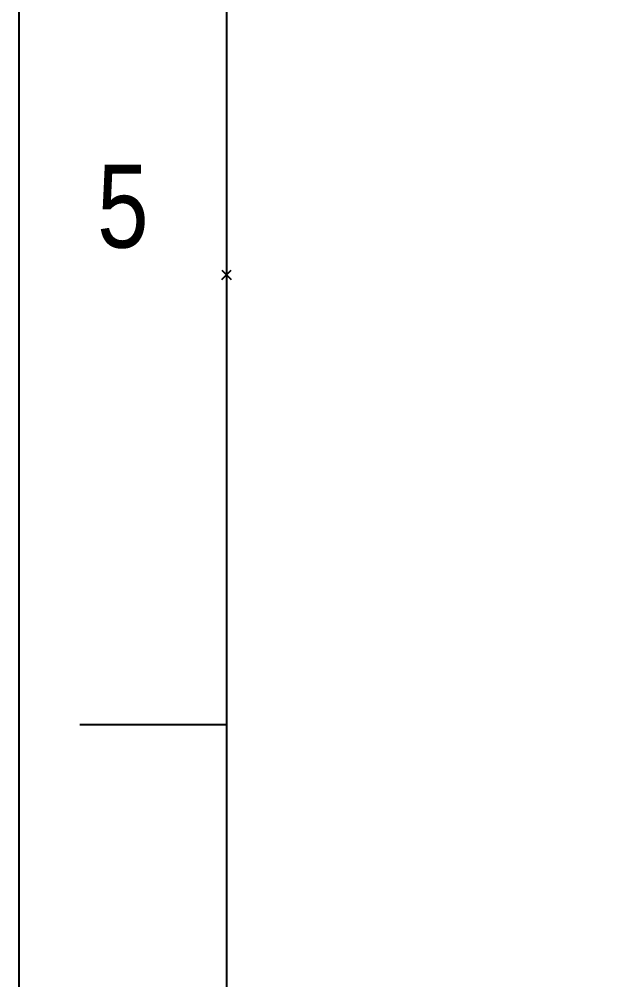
# Model space of a CAD drawing. Header units: inches. Extents: x -176 to 245, y -250 to 344.
# Drawn here: x -175.6 to -134.8, y -41.1 to 24.4 of the extents above; entities that cross this region are included whole.
import ezdxf

# ---------------------------------------------------------------- set-up
doc = ezdxf.new("R2010")
doc.units = ezdxf.units.IN
doc.header["$LTSCALE"] = 2.42
doc.header["$MEASUREMENT"] = 0
doc.header["$PDMODE"] = 3
doc.header["$PDSIZE"] = 0.3125
doc.layers.add('FORM', color=7, linetype='CONTINUOUS')
doc.styles.get("Standard").update_dxf_attribs({"font": 'arial.ttf', "width": 0.8})

msp = doc.modelspace()

# ---------------------------------------------------------------- linework, layer by layer
at = {"layer": 'FORM'}
for p, q in [((-161.501, 329.81), (-161.501, -235.846)), ((-161.501, -23.725), (-171.501, -23.725))]:
    msp.add_line(p, q, dxfattribs=at)
msp.add_lwpolyline([(-175.642, 343.952), (244.358, 343.952), (244.358, -249.988), (-175.642, -249.988)], close=True, dxfattribs=at)
msp.add_point((-161.501, 6.982), dxfattribs=at)

# ---------------------------------------------------------------- texts
at = {"layer": 'FORM', "insert": (-168.571, 11.629), "char_height": 5.657, "attachment_point": 5}
msp.add_mtext_dynamic_manual_height_columns('5', width=50, gutter_width=12.5, heights=[0], dxfattribs=at)

doc.saveas('drawing.dxf')
